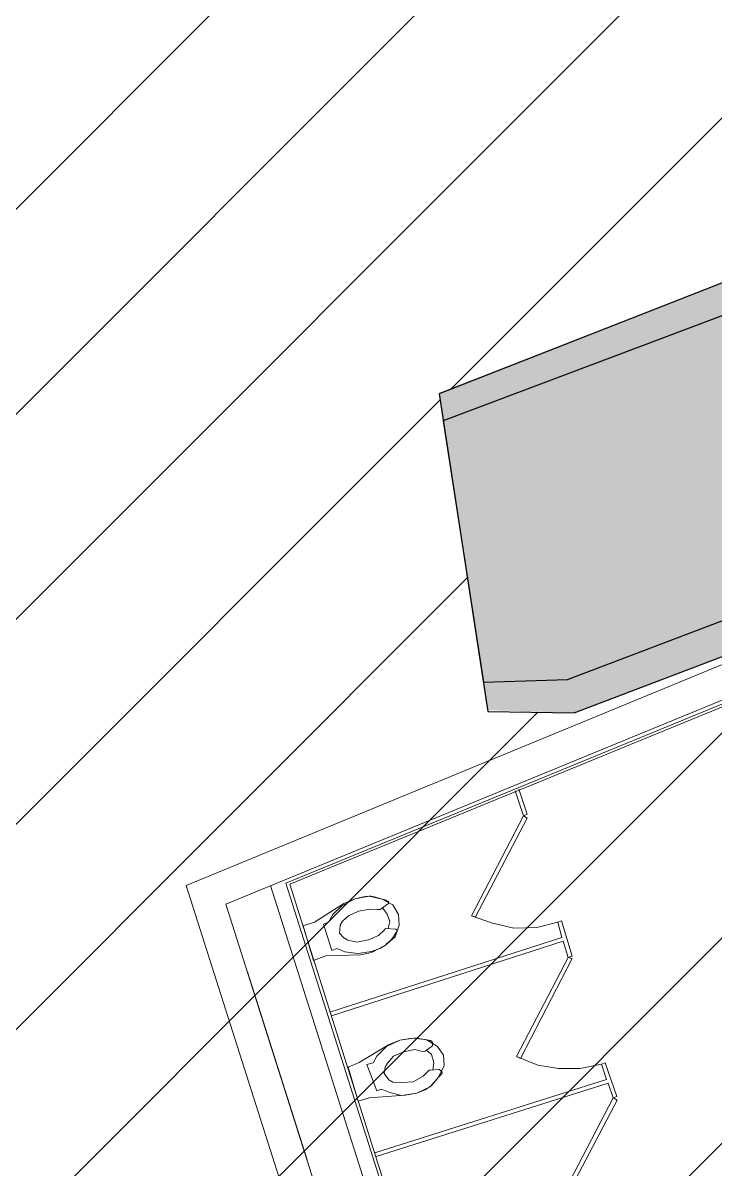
# Model space of a CAD drawing. Header units: inches. Extents: x -11331628 to 26860, y -6840660 to 4773.
# Drawn here: x 1182.4 to 1355.6, y -1525.8 to -1239.3 of the extents above; entities that cross this region are included whole.
import ezdxf
from ezdxf import colors
from ezdxf.entities.mleader import LeaderData, LeaderLine
from ezdxf.math import Vec2, Vec3

# ---------------------------------------------------------------- set-up
doc = ezdxf.new("R2010")
doc.units = ezdxf.units.IN
doc.header["$LTSCALE"] = 0.5
doc.header["$MEASUREMENT"] = 0
doc.layers.get('Defpoints').update_dxf_attribs({"color": 140})
doc.layers.add('A-HATH', color=9, linetype='Continuous')
doc.layers.add('DETL-8', color=2, linetype='Continuous')
for name, color, linetype, lineweight in [('CONCRETE', 1, 'Continuous', 20), ('HATCH', 253, 'Continuous', 0), ('TEXT 3', 41, 'Continuous', 15)]:
    doc.layers.add(name, color=color, linetype=linetype, lineweight=lineweight)
doc.styles.add('TEXT-ITALIC', font='ariali.ttf')

# ---------------------------------------------------------------- blocks, each defined once
blk = doc.blocks.new('restroom')
at = {"layer": 'CONCRETE'}
for p, q in [((3221.287888127441, 7141.141625957964), (3017.261639070991, 7073.977052996801)), ((3017.261639070991, 7073.977052996801), (3221.287888127441, 7141.141625957964))]:
    blk.add_line(p, q, dxfattribs=at)
for points in [[(3072.9297410246, 6875.864640264105), (3065.245840437073, 6874.01623741007), (3072.9297410246, 6875.864640264105), (3026.805046270198, 7068.592188611678), (3223.280011986316, 7133.090316202388)], [(3096.608886261532, 6845.585616761171), (3042.200042853659, 7072.750812732202), (3220.727851184613, 7131.224887010344), (3246.319359934485, 7023.167121992499), (3180.394450818483, 7007.478928609686), (3183.886791643748, 6991.804157474363), (3193.80344795209, 6994.349949947609), (3192.204039885026, 7000.121405715524), (3257.462501759935, 7015.423009048383), (3269.658355650321, 6964.879672935284)], [(3269.658355650321, 6964.879672935284), (3257.462501759935, 7015.423009048383), (3192.204039885026, 7000.121405715524), (3193.80344795209, 6994.349949947609), (3183.886791643748, 6991.804157474363), (3180.394450818483, 7007.478928609686), (3246.319359934485, 7023.167121992499), (3220.727851184613, 7131.224887010344), (3042.200042853659, 7072.750812732202), (3096.608886261532, 6845.585616761171)], [(3096.888742120299, 6846.252064002379), (3043.146345953053, 7072.377563623181), (3220.061403943288, 7130.278502604044), (3245.66625496728, 7023.726915015774), (3179.448147718856, 7007.772206715593), (3183.606935785213, 6991.137710233154), (3194.469895193415, 6993.696844980173), (3193.137000710765, 6999.454958474314), (3256.809396792498, 7014.84987375122), (3268.712052550694, 6965.546120176493)], [(3268.712052550694, 6965.546120176493), (3256.809396792498, 7014.84987375122), (3193.137000710765, 6999.454958474314), (3194.469895193415, 6993.696844980173), (3183.606935785213, 6991.137710233154), (3179.448147718856, 7007.772206715593), (3245.66625496728, 7023.726915015774), (3220.061403943288, 7130.278502604044), (3043.146345953053, 7072.377563623181), (3096.888742120299, 6846.252064002379)], [(3065.245960288521, 6874.0157340135), (3017.261639070991, 7073.977052996801)], [(3042.479898711961, 7003.33364542998), (3030.963670390719, 7051.317846796062)], [(3106.152293460971, 6988.871773618326), (3120.88084280334, 7012.583937136509), (3119.934539703714, 7013.250384377717), (3105.205990361111, 6989.258283694558), (3119.934539703714, 7013.250384377717), (3120.88084280334, 7012.583937136509), (3106.152293460971, 6988.871773618326)]]:
    blk.add_lwpolyline(points, dxfattribs=at)
for points in [[(3102.646936920766, 7085.226686426839), (3101.047203627477, 7091.557935218145), (3102.646936920766, 7085.226686426839), (3103.593240020393, 7085.506623591814), (3101.993831953328, 7091.931184327281), (3103.593240020393, 7085.506623591814)], [(3110.017558169147, 7054.143576434282), (3050.797146953239, 7039.788358840445), (3110.017558169147, 7054.143576434282), (3109.364451868754, 7058.022346029343), (3110.297739253674, 7058.302200554805), (3112.283738703761, 7049.331847346323), (3111.2440423533, 7049.051910181349), (3110.297739253674, 7053.197273334657), (3051.170396062141, 7038.841974434261), (3110.297739253674, 7053.197273334657), (3111.2440423533, 7049.051910181349), (3112.283738703761, 7049.331847346323), (3110.297739253674, 7058.302200554805), (3109.364451868754, 7058.022346029343), (3103.979831403416, 7057.075961623276), (3098.208294328829, 7057.355898788251), (3093.023153518388, 7058.96864779613), (3087.918388911585, 7061.234585743798), (3088.864692011211, 7060.848075667564), (3103.593240020393, 7084.560239185631), (3102.646936920766, 7085.226686426839), (3087.918388911585, 7061.234585743798), (3102.646936920766, 7085.226686426839), (3103.593240020393, 7084.560239185631), (3088.864692011211, 7060.848075667564), (3087.918388911585, 7061.234585743798), (3093.023153518388, 7058.96864779613), (3098.208294328829, 7057.355898788251), (3103.979831403416, 7057.075961623276), (3109.364451868754, 7058.022346029343)], [(3092.991533923239, 6843.826461190991), (3038.321274591671, 7072.37756362318)], [(3048.624684895451, 7062.4608260084), (3045.692057119977, 7061.794378767191), (3047.678381795824, 7052.917336169682), (3050.797146953238, 7053.863720575865), (3059.487644303652, 7053.490471466846), (3062.313537887592, 7053.863720575865), (3065.912287678399, 7055.463129975768), (3068.457998844856, 7057.35589878825), (3069.684157803018, 7060.194969367287), (3069.684157803017, 7062.834075117418), (3068.457998844857, 7065.39320986432), (3065.912287678399, 7066.992699237941), (3062.699804044158, 7067.93908364424), (3059.101052920629, 7067.565834535105), (3056.275485895403, 7066.619450128921)], [(3048.624684895451, 7062.4608260084), (3045.692057119977, 7061.794378767191), (3047.678381795824, 7052.917336169682), (3050.797146953238, 7053.863720575865), (3059.487644303652, 7053.490471466846), (3062.313537887592, 7053.863720575865), (3065.912287678399, 7055.463129975768), (3068.457998844856, 7057.35589878825), (3069.684157803018, 7060.194969367287), (3069.684157803017, 7062.834075117418), (3068.457998844857, 7065.39320986432), (3065.912287678399, 7066.992699237941), (3062.699804044158, 7067.93908364424), (3059.101052920629, 7067.565834535105), (3056.275485895403, 7066.619450128921)], [(3052.116699161768, 7062.180970149981), (3050.797146953238, 7061.794378767191), (3052.396555020069, 7055.089960840467), (3050.797146953238, 7061.794378767191), (3052.116699161768, 7062.180970149981), (3053.343183345922, 7064.06031538202), (3055.609038654078, 7065.953002887831), (3059.101052920629, 7067.565834535105), (3061.753500944298, 7067.93908364424), (3059.101052920629, 7067.565834535105), (3055.609038654078, 7065.953002887831), (3053.343183345922, 7064.06031538202)], [(3067.138446636327, 7065.673147029294), (3065.245840437073, 7064.44690676481), (3064.592735469636, 7064.44690676481), (3065.245840437073, 7064.44690676481), (3067.138446636327, 7065.673147029294), (3067.418302494862, 7065.673147029295), (3067.418302494862, 7066.326251996733), (3067.138446636327, 7066.326251996732), (3066.858590778025, 7066.619450128922), (3065.912287678399, 7066.992699237941), (3064.299537337447, 7067.565834535104), (3063.259840987218, 7067.93908364424), (3062.699804044158, 7067.93908364424), (3061.753500944298, 7067.93908364424), (3062.699804044158, 7067.93908364424), (3063.259840987218, 7067.93908364424), (3064.299537337447, 7067.565834535104), (3065.912287678399, 7066.992699237941), (3066.858590778025, 7066.619450128922), (3067.138446636327, 7066.326251996732), (3067.418302494862, 7066.326251996733), (3067.418302494862, 7065.673147029295)], [(3064.592735469636, 7064.44690676481), (3062.699804044158, 7064.726762623229), (3059.767500161721, 7064.44690676481), (3057.22178899503, 7063.407210414583), (3055.609038654078, 7062.180970149981), (3054.955933686873, 7061.234585743799), (3055.609038654078, 7062.180970149981), (3057.22178899503, 7063.407210414583), (3059.767500161721, 7064.44690676481), (3062.699804044158, 7064.726762623229)], [(3065.912287678399, 7064.726762623229), (3066.858590778025, 7063.114012282394), (3067.418302494862, 7061.234585743799), (3066.858590778025, 7059.621754096407), (3067.418302494862, 7061.234585743799), (3066.858590778025, 7063.114012282394)], [(3055.609038654078, 7058.022346029343), (3056.555341754171, 7057.355898788251), (3058.821197062327, 7056.702792487857), (3061.753500944298, 7057.075961623276), (3064.299537337447, 7058.022346029343), (3065.912287678399, 7059.248584961105), (3064.299537337447, 7058.022346029343), (3061.753500944298, 7057.075961623276), (3058.821197062327, 7056.702792487857), (3056.555341754171, 7057.355898788251), (3055.609038654078, 7058.022346029343), (3054.662735554684, 7059.248584961105), (3054.955933686873, 7061.234585743799), (3054.662735554684, 7059.248584961105)], [(3069.684157803017, 7062.834075117418), (3069.684157803018, 7060.194969367287), (3068.457998844856, 7057.35589878825), (3065.912287678399, 7055.463129975768), (3062.313537887592, 7053.863720575865), (3065.912287678399, 7055.463129975768), (3068.457998844856, 7057.35589878825), (3069.684157803018, 7060.194969367287)], [(3064.592735469636, 7054.810023675492), (3065.912287678399, 7055.463129975768), (3066.1921435367, 7055.756408081674), (3067.138446636327, 7056.409514381951), (3068.08474973572, 7057.35589878825), (3068.737854703391, 7058.302200554805), (3069.031052835347, 7058.67545099678), (3069.031052835348, 7058.96864779613), (3068.737854703391, 7059.248584961105), (3066.1921435367, 7059.621754096407), (3065.912287678399, 7059.248584961105), (3066.1921435367, 7059.621754096407), (3065.912287678399, 7059.248584961105), (3066.1921435367, 7059.621754096407), (3068.737854703391, 7059.248584961105), (3069.031052835348, 7058.96864779613), (3069.031052835347, 7058.67545099678), (3068.737854703391, 7058.302200554805), (3068.08474973572, 7057.35589878825), (3067.138446636327, 7056.409514381951), (3066.1921435367, 7055.756408081674), (3065.912287678399, 7055.463129975768)], [(3053.72944950272, 7055.463129975769), (3055.609038654078, 7054.530167817074), (3058.821197062327, 7053.863720575864), (3062.313537887592, 7054.143576434282), (3064.592735469636, 7054.810023675492), (3062.313537887592, 7054.143576434282), (3058.821197062327, 7053.863720575864), (3055.609038654078, 7054.530167817074), (3053.72944950272, 7055.463129975769), (3052.396555020069, 7055.089960840467)], [(3118.614987495184, 7017.968801521632), (3059.487644303652, 7003.893438453372), (3118.614987495184, 7017.968801521632), (3117.6683591691, 7021.847569783852), (3118.614987495184, 7022.127506948827), (3120.88084280334, 7013.530321542575), (3119.934539703714, 7013.250384377717), (3118.988236603855, 7017.022498422005), (3059.767500161721, 7002.947135353745), (3118.988236603855, 7017.022498422005), (3119.934539703714, 7013.250384377717), (3120.88084280334, 7013.530321542575), (3118.614987495184, 7022.127506948827), (3117.6683591691, 7021.847569783852), (3112.283738703762, 7021.181122542645), (3106.805398428408, 7021.55429034499), (3101.713650868802, 7022.780611916264), (3096.608886261532, 7025.339746663165), (3097.555189361159, 7024.766611366003), (3112.283738703761, 7048.758712049161), (3111.2440423533, 7049.051910181349), (3096.608886261532, 7025.339746663165), (3111.2440423533, 7049.051910181349), (3112.283738703761, 7048.758712049161), (3097.555189361159, 7024.766611366003), (3096.608886261532, 7025.339746663165), (3101.713650868802, 7022.780611916264), (3106.805398428408, 7021.55429034499), (3112.283738703762, 7021.181122542645), (3117.6683591691, 7021.847569783852)], [(3057.221788995029, 7026.659298871812), (3054.382554469925, 7025.712995772185), (3056.275485895403, 7017.022498422005), (3059.101052920629, 7017.688945663213), (3068.08474973572, 7017.688945663213), (3071.004035237773, 7017.968801521632), (3074.509391777977, 7019.288435036834), (3076.775247086134, 7021.55429034499), (3078.374655152966, 7024.393362257098), (3078.374655152966, 7026.939236036786), (3077.055102944436, 7029.205172651616), (3074.509391777977, 7031.097860157425), (3071.297233369961, 7031.764307398634), (3067.791551603531, 7031.471029292727), (3064.872591327938, 7030.538067134033)], [(3057.221788995029, 7026.659298871812), (3054.382554469925, 7025.712995772185), (3056.275485895403, 7017.022498422005), (3059.101052920629, 7017.688945663213), (3068.08474973572, 7017.688945663213), (3071.004035237773, 7017.968801521632), (3074.509391777977, 7019.288435036834), (3076.775247086134, 7021.55429034499), (3078.374655152966, 7024.393362257098), (3078.374655152966, 7026.939236036786), (3077.055102944436, 7029.205172651616), (3074.509391777977, 7031.097860157425), (3071.297233369961, 7031.764307398634), (3067.791551603531, 7031.471029292727), (3064.872591327938, 7030.538067134033)], [(3060.713803261347, 7026.286131069348), (3059.101052920629, 7025.992851630604), (3061.087053703438, 7019.288435036833), (3059.101052920629, 7025.992851630604), (3060.713803261347, 7026.286131069348), (3061.753500944298, 7027.885539136413), (3064.299537337447, 7030.151475751241), (3067.791551603531, 7031.471029292727), (3070.350605043877, 7031.764307398634), (3067.791551603531, 7031.471029292727), (3064.299537337447, 7030.151475751241), (3061.753500944298, 7027.885539136413)], [(3075.828943986508, 7029.498370783805), (3073.842944536653, 7028.258788245433), (3073.176497295328, 7028.258788245434), (3073.842944536653, 7028.258788245433), (3075.828943986508, 7029.498370783805), (3075.828943986508, 7029.871619892823), (3075.828943986508, 7030.151475751241), (3075.828943986508, 7030.538067134033), (3075.442352603484, 7030.817922992451), (3074.509391777977, 7031.097860157425), (3072.896641437026, 7031.471029292727), (3071.950338337632, 7031.764307398634), (3071.297233369961, 7031.764307398634), (3070.350605043877, 7031.764307398634), (3071.297233369961, 7031.764307398634), (3071.950338337632, 7031.764307398634), (3072.896641437026, 7031.471029292727), (3074.509391777977, 7031.097860157425), (3075.442352603484, 7030.817922992451), (3075.828943986508, 7030.538067134033), (3075.828943986508, 7030.151475751241), (3075.828943986508, 7029.871619892823)], [(3073.176497295328, 7028.258788245434), (3071.297233369962, 7028.925235486641), (3068.457998844857, 7028.551986377623), (3065.912287678399, 7027.605683277995), (3064.299537337447, 7025.992851630603), (3063.646432369776, 7025.059809498308), (3064.299537337447, 7025.992851630603), (3065.912287678399, 7027.605683277995), (3068.457998844857, 7028.551986377623), (3071.297233369962, 7028.925235486641)], [(3078.374655152966, 7026.939236036786), (3078.374655152966, 7024.393362257098), (3076.775247086134, 7021.55429034499), (3074.509391777977, 7019.288435036834), (3071.004035237773, 7017.968801521632), (3074.509391777977, 7019.288435036834), (3076.775247086134, 7021.55429034499), (3078.374655152966, 7024.393362257098)], [(3074.216193645789, 7028.551986377622), (3075.442352603484, 7027.32574611302), (3075.828943986507, 7025.339746663166), (3075.442352603484, 7023.447059157472), (3075.828943986507, 7025.339746663166), (3075.442352603484, 7027.32574611302)], [(3064.299537337447, 7021.847569783851), (3065.245840437073, 7021.181122542643), (3067.418302494862, 7020.901185377552), (3070.350605043877, 7020.901185377552), (3072.896641437026, 7022.127506948826), (3074.509391777978, 7023.447059157472), (3072.896641437026, 7022.127506948826), (3070.350605043877, 7020.901185377552), (3067.418302494862, 7020.901185377552), (3065.245840437073, 7021.181122542643), (3064.299537337447, 7021.847569783851), (3063.259840987218, 7023.447059157472), (3063.646432369776, 7025.059809498308), (3063.259840987218, 7023.447059157472)], [(3073.176497295327, 7018.63524876284), (3074.216193645788, 7019.288435036834), (3074.789247636279, 7019.581633169022), (3075.442352603484, 7020.23473813646), (3076.775247086134, 7021.55429034499), (3077.335284028963, 7022.127506948827), (3077.721550185761, 7022.50067475129), (3077.721550185761, 7022.780611916264), (3077.335284028963, 7023.167121992499), (3077.055102944436, 7023.447059157473), (3074.789247636279, 7023.447059157472), (3074.509391777978, 7023.447059157472), (3074.789247636279, 7023.447059157472), (3074.509391777978, 7023.447059157472), (3074.789247636279, 7023.447059157472), (3077.055102944436, 7023.447059157473), (3077.335284028963, 7023.167121992499), (3077.721550185761, 7022.780611916264), (3077.721550185761, 7022.50067475129), (3077.335284028963, 7022.127506948827), (3076.775247086134, 7021.55429034499), (3075.442352603484, 7020.23473813646), (3074.789247636279, 7019.581633169022), (3074.216193645788, 7019.288435036834)], [(3062.313537887592, 7019.581633169023), (3064.299537337447, 7018.635248762839), (3067.138446636327, 7017.688945663213), (3071.004035237773, 7017.968801521632), (3073.176497295327, 7018.63524876284), (3071.004035237773, 7017.968801521632), (3067.138446636327, 7017.688945663213), (3064.299537337447, 7018.635248762839), (3062.313537887592, 7019.581633169023), (3061.087053703438, 7019.288435036833)]]:
    blk.add_lwpolyline(points, close=True, dxfattribs=at)
blk = doc.blocks.new('sitegf')
at = {"layer": 'HATCH', "transparency": 33554687}
h = blk.add_hatch(dxfattribs=at)
h.set_pattern_fill('ANSI31', color=256, scale=290)
h.set_pattern_definition([(45, (0, 21884.45669854619), (-25.63262081801235, 25.63262081801235), [])])
edge = h.paths.add_edge_path()
edge.add_line((841.7135486452726, 4058.15902889951), (832.1522066365567, 4088.393101095207))
edge.add_arc((-2583.278479010212, 2991.654961780689), 3587.199648010218, 17.80248358754354, 21.63828740512382)
edge.add_line((751.1322224337714, 4314.419713647199), (649.5549297493471, 4275.824925623918))
edge.add_line((649.5549297493471, 4275.824925623918), (627.9750133953403, 4276.207985666086))
edge.add_line((627.9750133953403, 4276.207985666086), (615.736572343453, 4355.551407052695))
edge.add_line((615.736572343453, 4355.551407052695), (734.2527490047726, 4402.016461738374))
edge.add_line((734.2527490047726, 4402.016461738374), (785.8681488724646, 4445.226153062358))
edge.add_line((785.8681488724646, 4445.226153062358), (817.2736700094513, 4471.517199487971))
edge.add_line((817.2736700094513, 4471.517199487971), (920.8049292418241, 4558.188110984956))
edge.add_line((920.8049292418241, 4558.188110984956), (910.1680914242158, 4753.167653169989))
edge.add_line((910.1680914242158, 4753.167653169989), (651.9138097560804, 4739.078949919269))
edge.add_line((651.9138097560804, 4739.078949919269), (650.5663207589437, 4763.779221961227))
edge.add_line((650.5663207589437, 4763.779221961227), (650.539207114901, 4763.77623112814))
edge.add_line((650.539207114901, 4763.77623112814), (646.6595883335872, 4835.391943034643))
edge.add_line((646.6595883335872, 4835.391943034643), (645.174862761299, 4862.607842846144))
edge.add_line((645.174862761299, 4862.607842846144), (690.4497054555218, 4867.60198886634))
edge.add_line((690.4497054555218, 4867.60198886634), (691.8899097307344, 4878.203780670014))
edge.add_line((691.8899097307344, 4878.203780670014), (888.735659132873, 5057.909302765569))
edge.add_line((888.735659132873, 5057.909302765569), (872.9920037365312, 5082.477866517082))
edge.add_line((872.9920037365312, 5082.477866517082), (860.2419277049376, 5297.43573020001))
edge.add_line((860.2419277049376, 5297.43573020001), (669.4313529462161, 5397.76577004886))
edge.add_line((669.4313529462161, 5397.76577004886), (651.3990950094653, 5422.130092594405))
edge.add_line((651.3990950094653, 5422.130092594405), (539.1336304573886, 5372.235795883393))
edge.add_line((539.1336304573886, 5372.235795883393), (381.2746056697015, 5545.066215666924))
edge.add_line((381.2746056697015, 5545.066215666924), (308.4860168207115, 5497.065427012392))
edge.add_line((308.4860168207115, 5497.065427012392), (308.4860168207115, 2034.980142961424))
edge.add_line((308.4860168207115, 2034.980142961424), (874.0000179757888, 2034.980142961424))
edge.add_arc((-2583.278479010258, 2991.654961780681), 3587.199648010263, 344.532527593828, 377.2960021823383)
h = blk.add_hatch(color=256, dxfattribs=at)
h.dxf.hatch_style = 1
edge = h.paths.add_edge_path()
edge.add_line((616.7718709523574, 4348.839430140029), (738.5324092914921, 4394.688005437925))
edge.add_line((738.5324092914921, 4394.688005437925), (791.5739893964828, 4439.091619660579))
edge.add_line((791.5739893964828, 4439.091619660579), (785.8681488724653, 4445.226153062358))
edge.add_line((785.8681488724653, 4445.226153062358), (734.2527490047728, 4402.016461738374))
edge.add_line((734.2527490047728, 4402.016461738374), (615.6905823544762, 4355.849566194))
edge.add_line((615.6905823544762, 4355.849566194), (627.9290234063635, 4276.50614480739))
edge.add_line((627.9290234063635, 4276.50614480739), (649.5549297493465, 4275.824925623918))
edge.add_line((649.5549297493465, 4275.824925623918), (751.1322224337705, 4314.419713647201))
edge.add_arc((-2589.877201295066, 2989.164231650187), 3594.25180837515, 17.52046718820759, 21.636405704579317, ccw=False)
edge.add_line((837.6353673066833, 4071.201039751034), (845.6062414959679, 4073.743235418311))
edge.add_arc((-2589.450296210574, 2989.313233995025), 3602.166271180075, 17.52064353041173, 21.76786696212898)
edge.add_line((755.8597414144369, 4325.165994366733), (647.8985624729071, 4284.145617608548))
edge.add_line((647.8985624729071, 4284.145617608548), (626.8477348084821, 4283.516280861364))
edge.add_line((626.8477348084821, 4283.516280861364), (616.7718709523574, 4348.839430140029))
at = {"layer": 'DETL-8'}
for points in [[(785.8681488724646, 4445.226153062358), (734.2527490047728, 4402.016461738374), (615.736572343453, 4355.551407052695), (627.9750133953403, 4276.207985666086), (649.5549297493465, 4275.824925623918), (751.132222433771, 4314.419713647199, -0.01796110078041203), (837.6353673066255, 4071.201039751016, -0.01673841448234785)], [(791.5739893964831, 4439.091619660579), (738.5324092914921, 4394.688005437925), (616.7718709523574, 4348.839430140029), (626.8477348084821, 4283.516280861364), (647.8985624729071, 4284.145617608548), (755.8597414144369, 4325.165994366733, -0.01868843089849713), (845.564344259758, 4073.729872897484, -0.01731190819013615)]]:
    blk.add_lwpolyline(points, format="xyb", dxfattribs=at)
at = {"layer": 'Defpoints', "rotation": 4.154694506102972}
blk.add_blockref('restroom', (-1944.335377803717, -3041.278287884666), dxfattribs=at)

msp = doc.modelspace()

# ---------------------------------------------------------------- hatches: boundary and pattern name
at = {"layer": 'A-HATH', "true_color": 0xadadad, "transparency": 33554610}
h = msp.add_hatch(dxfattribs=at)
h.set_pattern_fill('AR-B88', color=253, scale=2.3)
h.set_pattern_definition([(0, (-5438.680215846291, -5753.708305836846), (0, 18.4), []), (90, (-5438.680215846291, -5753.708305836846), (-9.2, 18.4), [18.4, -18.4])])
edge = h.paths.add_edge_path()
edge.add_line((2547.734943207382, -909.5435402068906), (2511.208096837237, -845.6774591533668))
edge.add_arc((2523.549395676103, -789.0002555880421), 58.00528476798858, 257.7157599961826, 520.5004951479241)
edge.add_line((2468.871040222706, -769.6381661882024), (2263.246430322076, -410.1097834339174))
edge.add_arc((2273.163664476466, -352.9585671062463), 58.00528476790085, 260.1557075193186, 392.3090461881663)
edge.add_line((2322.188423494387, -321.9555662153634), (2473.826859808508, -226.060213126136))
edge.add_arc((2519.483617197169, -197.0728238224958), 54.08149622456687, 212.4113871107711, 453.1603583532876)
edge.add_line((2516.502066819322, -143.0735776126439), (2283.658448450944, -150.6163626500147))
edge.add_line((2283.658448450944, -150.6163626500147), (2265.918271357643, -151.6373438111696))
edge.add_line((2265.918271357643, -151.6373438111696), (2185.170271359833, -35.3333438079062))
edge.add_line((2185.170271359833, -35.3333438079062), (2042.842181874889, -115.9825171606572))
edge.add_line((2042.842181874889, -115.9825171606572), (2107.136242878143, -232.5991697260843))
edge.add_line((2107.136242878143, -232.5991697260843), (1742.071796663789, -439.2634922145589))
edge.add_line((1742.071796663789, -439.2634922145589), (1668.90501829922, -310.9421514280339))
edge.add_line((1668.90501829922, -310.9421514280339), (1629.479424357415, -333.421995202601))
edge.add_arc((1399.004552219938, -441.9286910903587), 254.7398079202871, -47.829709234797576, 25.210878431094898, ccw=False)
edge.add_line((1570.020651208461, -630.7298129779483), (1580.135611995798, -641.8126828163367))
edge.add_line((1580.135611995798, -641.8126828163367), (1588.852197120535, -925.6212563100908))
edge.add_line((1588.852197120535, -925.6212563100908), (1600.172939787138, -1133.137179763124))
edge.add_line((1600.172939787138, -1133.137179763124), (1493.295471824805, -1222.609360778421))
edge.add_line((1493.295471824805, -1222.609360778421), (1462.359787911743, -1248.507084252496))
edge.add_line((1462.359787911743, -1248.507084252496), (1409.318207806774, -1292.91069847515))
edge.add_line((1409.318207806774, -1292.91069847515), (1287.557669467697, -1338.759273773099))
edge.add_line((1287.557669467697, -1338.759273773099), (1297.633533323757, -1404.08242305177))
edge.add_line((1297.633533323757, -1404.08242305177), (1318.684360988188, -1403.453086304546))
edge.add_line((1318.684360988188, -1403.453086304546), (1426.645539929283, -1362.432709545392))
edge.add_arc((64335.17028974952, 23549.21451434395), 67661.45618892826, 201.6034644993831, 201.6251483962014)
edge.add_line((1436.077992119359, -1386.238995477384), (1475.179055344464, -1373.294102059301))
edge.add_arc((1479.065173816864, -1396.977389061683), 24.00000000038984, 56.445151413659005, 99.31845056210688, ccw=False)
edge.add_line((1492.330813853915, -1376.976819209149), (1491.632907719681, -1380.027306562581))
edge.add_arc((-93.59527349144582, 3214.737739223404), 4860.53641201078, 288.5363585623621, 289.0348159101929, ccw=False)
edge.add_arc((1457.838689010036, -1408.450379411341), 16.0666786339292, 112.8478043097662, 160.9859278697401)
edge.add_line((1442.648631082041, -1403.21584958813), (1443.297672648883, -1404.893834458691))
edge.add_line((1443.297672648883, -1404.893834458691), (1450.453468489988, -1402.089498116922))
edge.add_line((1450.453468489988, -1402.089498116922), (1460.439534721869, -1428.22994087677))
edge.add_line((1460.439534721869, -1428.22994087677), (1453.214311140377, -1430.990091570763))
edge.add_line((1453.214311140377, -1430.990091570763), (1462.948965086396, -1457.192537372325))
edge.add_line((1462.948965086396, -1457.192537372325), (1470.023108607264, -1454.538560027791))
edge.add_line((1470.023108607264, -1454.538560027791), (1480.013981271723, -1480.69158454634))
edge.add_line((1480.013981271723, -1480.69158454634), (1472.65018438861, -1483.504672452636))
edge.add_line((1472.65018438861, -1483.504672452636), (1477.766570483806, -1498.315109481379))
edge.add_line((1477.766570483806, -1498.315109481379), (1483.235680244738, -1513.943475974329))
edge.add_line((1483.235680244738, -1513.943475974329), (1535.249109853119, -1675.555811451321))
edge.add_arc((2307.002717932686, -5020.677171227824), 3432.992942494469, 102.00266229998567, 102.991405386937, ccw=False)
edge.add_arc((2039.863053777801, -1312.000954854304), 567.9999999999604, 218.133232763283, 228.76888877398)
edge.add_arc((-476.1166134567052, 155.5398934520708), 2859.444963960035, 317.4233235610747, 318.50043500030597, ccw=False)
edge.add_line((1629.500206301064, -1779.092709981869), (1691.903514338968, -1870.089915039635))
edge.add_arc((1969.753789313861, -1170.51682207932), 752.7305545131576, 248.3384500309071, 307.1261062046956)
edge.add_arc((2018.970340858541, -1273.273307893036), 641.5007781562748, 309.1611408767037, 339.4658819311437)
edge.add_line((2619.712394740427, -1498.289380814234), (2637.069999615559, -1444.95765725468))
edge.add_arc((2018.327142621153, -1273.036365760623), 642.1835045768345, 344.4717389705435, 394.4735976528802)
edge = h.paths.add_edge_path(flags=16)
edge.add_arc((1745.872200541633, -960.2204970808816), 46, 0, 360)
edge = h.paths.add_edge_path(flags=16)
edge.add_arc((1999.319683096073, -1093.861432998725), 96, 0, 360)
edge = h.paths.add_edge_path(flags=16)
edge.add_line((1929.844855858583, -996.2781477004255), (1802.233776489027, -770.947983248574))
edge.add_line((1802.233776489027, -770.947983248574), (2030.345304378763, -642.0971323557769))
edge.add_line((2030.345304378763, -642.0971323557769), (1968.163836489052, -532.6535907711495))
edge.add_line((1968.163836489052, -532.6535907711495), (1962.112747593083, -522.0024489789257))
edge.add_line((1962.112747593083, -522.0024489789257), (2156.872809404422, -411.3478902149127))
edge.add_line((2156.872809404422, -411.3478902149127), (2167.30639318429, -405.419962287845))
edge.add_line((2167.30639318429, -405.419962287845), (2235.477564345549, -525.4061757563195))
edge.add_line((2235.477564345549, -525.4061757563195), (2235.534397405886, -525.5062024979361))
edge.add_line((2235.534397405886, -525.5062024979361), (2235.546475010645, -525.499340505733))
edge.add_line((2235.546475010645, -525.499340505733), (2454.794686260271, -911.4064536828746))
edge.add_line((2454.794686260271, -911.4064536828746), (2386.844192859937, -949.8838949874707))
edge.add_line((2386.844192859937, -949.8838949874707), (2469.900771224272, -1096.818190270751))
edge.add_line((2469.900771224272, -1096.818190270751), (2482.051761259427, -1127.92881165917))
edge.add_line((2482.051761259427, -1127.92881165917), (2492.440529898146, -1159.738882967802))
edge.add_line((2492.440529898146, -1159.738882967802), (2500.468944157108, -1192.309114569165))
edge.add_line((2500.468944157108, -1192.309114569165), (2506.709552447062, -1224.978519674107))
edge.add_line((2506.709552447062, -1224.978519674107), (2509.990287794366, -1258.445290989777))
edge.add_line((2509.990287794366, -1258.445290989777), (2511.471518436663, -1292.01192518982))
edge.add_line((2511.471518436663, -1292.01192518982), (2509.95559513998, -1325.776375103693))
edge.add_line((2509.95559513998, -1325.776375103693), (2506.615528156852, -1359.052129928787))
edge.add_line((2506.615528156852, -1359.052129928787), (2500.839087509883, -1391.865425102714))
edge.add_line((2500.839087509883, -1391.865425102714), (2493.264745242995, -1424.802075461203))
edge.add_line((2493.264745242995, -1424.802075461203), (2483.217618620238, -1456.68841975189))
edge.add_line((2483.217618620238, -1456.68841975189), (2470.697780598524, -1487.52443696507))
edge.add_line((2470.697780598524, -1487.52443696507), (2456.352996953864, -1517.860014173035))
edge.add_line((2456.352996953864, -1517.860014173035), (2439.536159383121, -1547.157037086157))
edge.add_line((2439.536159383121, -1547.157037086157), (2420.846928649336, -1575.378270806457))
edge.add_line((2420.846928649336, -1575.378270806457), (2400.846231577323, -1601.863442832905))
edge.add_line((2400.846231577323, -1601.863442832905), (2378.347270790007, -1626.697977562269))
edge.add_line((2378.347270790007, -1626.697977562269), (2354.563742209678, -1650.420258352946))
edge.add_line((2354.563742209678, -1650.420258352946), (2328.881615031726, -1672.454701031976))
edge.add_line((2328.881615031726, -1672.454701031976), (2302.451022482693, -1692.128036317365))
edge.add_line((2302.451022482693, -1692.128036317365), (2274.14730909477, -1710.713838931704))
edge.add_line((2274.14730909477, -1710.713838931704), (2244.508070843045, -1726.986769746009))
edge.add_line((2244.508070843045, -1726.986769746009), (2214.108671730605, -1740.899318983962))
edge.add_line((2214.108671730605, -1740.899318983962), (2182.997322714167, -1753.038584349629))
edge.add_line((2182.997322714167, -1753.038584349629), (2150.55117957933, -1762.876735490579))
edge.add_line((2150.55117957933, -1762.876735490579), (2117.943736483676, -1770.305540609938))
edge.add_line((2117.943736483676, -1770.305540609938), (2084.600343318524, -1775.384261117615))
edge.add_line((2084.600343318524, -1775.384261117615), (2051.733144415526, -1778.627764765821))
edge.add_line((2051.733144415526, -1778.627764765821), (2018.080323177956, -1778.910574608666))
edge.add_line((2018.080323177956, -1778.910574608666), (1984.327623856705, -1777.39392207523))
edge.add_line((1984.327623856705, -1777.39392207523), (1951.014646741544, -1773.454224272115))
edge.add_line((1951.014646741544, -1773.454224272115), (1918.164163581656, -1767.078267487763))
edge.add_line((1918.164163581656, -1767.078267487763), (1885.789874659486, -1758.867092725304))
edge.add_line((1885.789874659486, -1758.867092725304), (1853.829117099041, -1747.620809880153))
edge.add_line((1853.829117099041, -1747.620809880153), (1822.993830393868, -1735.11270468025))
edge.add_line((1822.993830393868, -1735.11270468025), (1883.392086137186, -1516.750182952565))
edge.add_line((1883.392086137186, -1516.750182952565), (1894.995601760789, -1519.641407044438))
edge.add_arc((1927.018849904908, -1403.939644420514), 120.0515984732504, 254.5292913474503, 390.5889688739589)
edge.add_line((2030.364069918391, -1342.848304638615), (2025.356341139168, -1334.206469446138))
edge.add_line((2025.356341139168, -1334.206469446138), (2098.542677397475, -1292.99625045708))
edge.add_line((2098.542677397475, -1292.99625045708), (2047.909989009361, -1203.565617559078))
edge.add_arc((1999.288358422513, -1093.992105279729), 119.8766764393999, 293.9285490027194, 485.4007041591421)
edge = h.paths.add_edge_path(flags=16)
edge.add_arc((1590.70542712099, -1314.229163876907), 46, 0, 360)
edge = h.paths.add_edge_path(flags=16)
edge.add_arc((1920.485001485182, -1391.59135726391), 46, 0, 360)
edge = h.paths.add_edge_path(flags=16)
edge.add_arc((1897.798453880211, -591.7811975288787), 46, 0, 360)
edge = h.paths.add_edge_path(flags=16)
edge.add_arc((2523.91322843739, -789.4768587601711), 46, 0, 360)
edge = h.paths.add_edge_path(flags=16)
edge.add_arc((2272.15037998228, -352.3705790421801), 46, 0, 360)
edge = h.paths.add_edge_path(flags=16)
edge.add_arc((2162.058488605513, -128.9611692248728), 46, 0, 360)
edge = h.paths.add_edge_path(flags=16)
edge.add_arc((2519.452070336643, -197.207068898888), 46, 0, 360)
at = {"layer": 'HATCH', "transparency": 33554687}
h = msp.add_hatch(color=256, dxfattribs=at)
h.dxf.hatch_style = 1
edge = h.paths.add_edge_path()
edge.add_line((1409.322945218315, -1292.919036636255), (1462.364525323283, -1248.5154224136))
edge.add_line((1462.364525323283, -1248.5154224136), (1456.65868479923, -1242.380889011789))
edge.add_line((1456.658684799345, -1242.380889011905), (1405.0432849317, -1285.590580335944))
edge.add_line((1405.043284931584, -1285.590580335827), (1286.48111828127, -1331.757475880217))
edge.add_line((1286.48111828127, -1331.757475880217), (1298.719559333186, -1411.100897266771))
edge.add_line((1298.719559333185, -1411.100897266888), (1320.345465676175, -1411.782116450378))
edge.add_line((1320.345465676175, -1411.782116450262), (1421.922758360646, -1373.187328427061))
edge.add_arc((-1919.086665324095, -2698.442810408051), 3594.251808328253, 17.520467188176212, 21.63640570460109, ccw=False)
edge.add_line((1508.425903233524, -1616.4060023232), (1516.354880186715, -1613.87716917675))
edge.add_arc((-1890.84906669565, -2687.741798549645), 3572.425503473543, 17.49353515182926, 21.77610948942172)
edge.add_line((1426.650277341265, -1362.441047707465), (1318.689098399729, -1403.46142446565))
edge.add_line((1318.689098399729, -1403.46142446565), (1297.63827073529, -1404.090761212874))
edge.add_line((1297.63827073529, -1404.090761212874), (1287.562406879167, -1338.76761193423))
edge.add_line((1287.562406879166, -1338.76761193423), (1409.322945218315, -1292.919036636371))

# ---------------------------------------------------------------- linework, layer by layer
at = {"layer": 'DETL-8'}
for points in [[(1456.658684799345, -1242.380889011905), (1405.043284931584, -1285.590580335827), (1286.52710827034, -1332.055635021543), (1298.76554932214, -1411.399056408098), (1320.345465676175, -1411.782116450262), (1421.922758360641, -1373.187328426991, -0.01673841448234785), (1502.942742563449, -1599.213940978991, -0.01673841448234785)], [(1462.364525323283, -1248.5154224136), (1409.322945218315, -1292.919036636255), (1287.562406879166, -1338.76761193423), (1297.63827073529, -1404.090761212874), (1318.689098399729, -1403.46142446565), (1426.650277341265, -1362.441047707465, -0.01731190819013615), (1510.908596360493, -1596.65600422794, -0.01731190819013615)]]:
    msp.add_lwpolyline(points, format="xyb", dxfattribs=at)

# ---------------------------------------------------------------- block references
at = {"layer": 'Defpoints', "rotation": 4.154694506102979}
msp.add_blockref('restroom', (-1273.544841876821, -8728.885329958877), dxfattribs=at)
at = {"layer": 'DETL-8'}
msp.add_blockref('sitegf', (670.7905359268416, -5687.607042074234), dxfattribs=at)

# ---------------------------------------------------------------- next in the draw order: leaders
at = {"layer": 'TEXT 3'}
ml = msp.add_multileader_mtext('Standard', dxfattribs=at)
ml.set_content("ZONE  VE (ELEV. 11.00') ", color=256, style='TEXT-ITALIC')
ml.set_leader_properties()
ml.build(insert=Vec2(0, 0))
ml.multileader.update_dxf_attribs({"leader_type": 2, "text_left_attachment_type": 2, "text_right_attachment_type": 2, "dogleg_length": 0.075, "arrow_head_size": 1.6, "scale": 40})
ctx = ml.context
ctx.base_point, ctx.scale, ctx.char_height, ctx.arrow_head_size, ctx.landing_gap_size, ctx.plane_origin, ctx.plane_x_axis, ctx.plane_y_axis = Vec3(24962.79203120684, -19852.13027509757), 40, 2.4, 1.6, 0, Vec3(25012.47585283669, -19773.61800601579), Vec3(0.08715574274765803, 0.9961946980917455), Vec3(-0.9961946980917455, 0.08715574274765803)
ctx.left_attachment, ctx.right_attachment = 2, 2
notes = []
notes.append((ctx, [(0, (0, 0, 0), (0, 0), (1, 0), 1, [])]))
ctx.mtext.insert, ctx.mtext.text_direction, ctx.mtext.rotation, ctx.mtext.flow_direction = Vec3(24961.22475736537, -19851.99315640378), Vec3(0.08715574274765803, 0.9961946980917455), 1.48352986419518, 5
ctx.mtext.has_bg_fill, ctx.mtext.bg_color, ctx.mtext.bg_scale_factor, ctx.mtext.bg_transparency, ctx.mtext.use_window_bg_color = 1, -1027028792, 1.5, 0, 1
for ctx, leaders in notes:
    for number, flags, end, landing, length, lines in leaders:
        leader = LeaderData()
        leader.index, (leader.has_last_leader_line, leader.has_dogleg_vector, leader.attachment_direction) = number, flags
        leader.last_leader_point, leader.dogleg_vector, leader.dogleg_length = Vec3(end), Vec3(landing), length
        for number, points, colour, breaks in lines:
            line = LeaderLine()
            line.index, line.vertices, line.color, line.breaks = number, Vec3.list(points), colors.encode_raw_color(colour), breaks
            leader.lines.append(line)
        ctx.leaders.append(leader)

doc.saveas('drawing.dxf')
